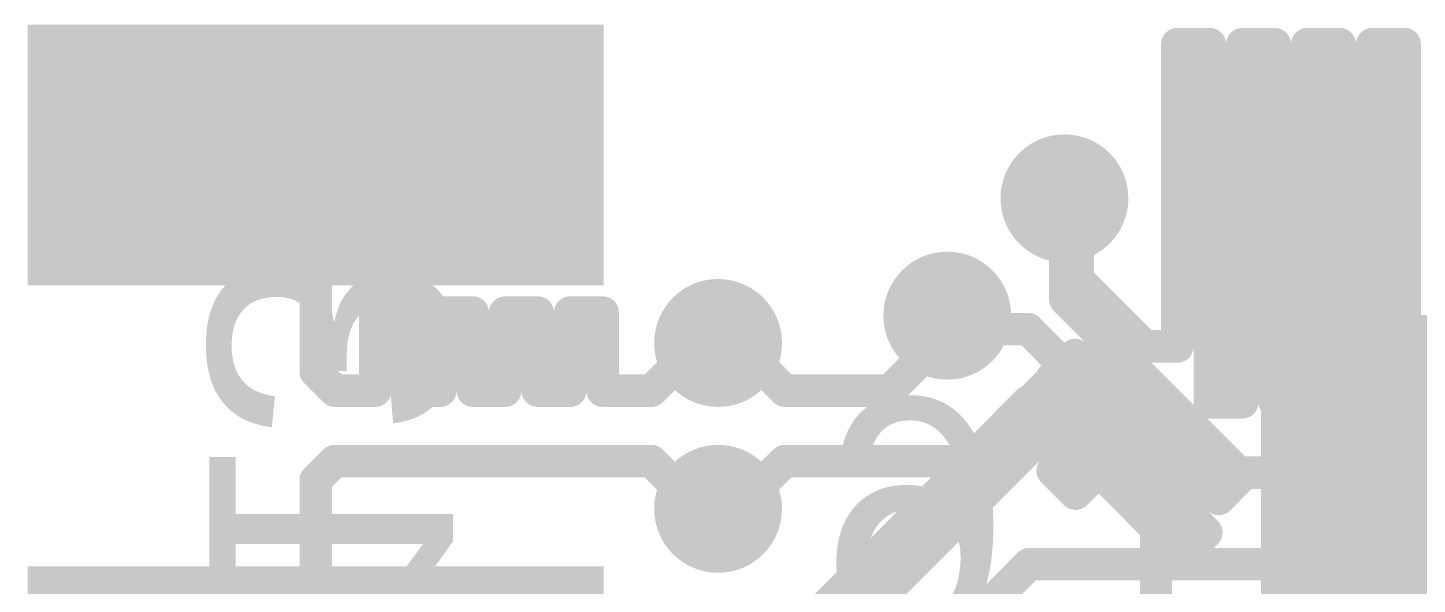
# Model space of a CAD drawing. Header units: millimetres. Extents: x -0.33 to 1.44, y -0.21 to 1.57.
# Drawn here: x 0.2934 to 0.5502, y 0.8008 to 0.9035 of the extents above; entities that cross this region are included whole.
import ezdxf

# ---------------------------------------------------------------- set-up
doc = ezdxf.new("R2010")
doc.units = ezdxf.units.MM
doc.header["$MEASUREMENT"] = 0
for name, color, linetype in [('BottomLayer', 5, 'Continuous'), ('BottomOverlay', 54, 'Continuous'), ('BottomPaste', 16, 'Continuous'), ('BottomSolder', 6, 'Continuous'), ('TopLayer', 1, 'Continuous'), ('TopPaste', 8, 'Continuous'), ('TopSolder', 216, 'Continuous'), ('ViaHoleLayer', 16, 'Continuous')]:
    doc.layers.add(name, color=color, linetype=linetype)
doc.styles.add('Arial', font='', dxfattribs={"height": 0.2})
doc.styles.get('Arial').set_extended_font_data('Arial')

# ---------------------------------------------------------------- blocks, each defined once
blk = doc.blocks.new('95278_101A26LF_1')
at = {"layer": 'TopLayer'}
blk.add_hatch(color=1, dxfattribs=at).paths.add_polyline_path([(-0.32008, 0.15354), (-0.27992, 0.15354), (-0.27992, 0.05512), (-0.32008, 0.05512)])
at = {"layer": 'TopPaste'}
blk.add_hatch(color=8, dxfattribs=at).paths.add_polyline_path([(-0.32008, 0.15354), (-0.27992, 0.15354), (-0.27992, 0.05512), (-0.32008, 0.05512)])
at = {"layer": 'TopSolder'}
for points in [[(-0.32408, 0.15754), (-0.27592, 0.15754), (-0.27592, 0.05112), (-0.32408, 0.05112)], [(-0.22408, 0.15754), (-0.17592, 0.15754), (-0.17592, 0.05112), (-0.22408, 0.05112)]]:
    blk.add_hatch(color=216, dxfattribs=at).paths.add_polyline_path(points)
blk = doc.blocks.new('I__0805_B_4')
at = {"layer": 'BottomLayer'}
for points in [[(-0.06299, 0.02598), (-0.01575, 0.02598), (-0.01575, -0.02598), (-0.06299, -0.02598)], [(0.01575, 0.02598), (0.06299, 0.02598), (0.06299, -0.02598), (0.01575, -0.02598)]]:
    blk.add_hatch(color=5, dxfattribs=at).paths.add_polyline_path(points)
at = {"layer": 'BottomPaste'}
for points in [[(-0.06299, 0.02598), (-0.01575, 0.02598), (-0.01575, -0.02598), (-0.06299, -0.02598)], [(0.01575, 0.02598), (0.06299, 0.02598), (0.06299, -0.02598), (0.01575, -0.02598)]]:
    blk.add_hatch(color=16, dxfattribs=at).paths.add_polyline_path(points)
at = {"layer": 'BottomSolder'}
for points in [[(-0.06699, 0.02998), (-0.01175, 0.02998), (-0.01175, -0.02998), (-0.06699, -0.02998)], [(0.01175, 0.02998), (0.06699, 0.02998), (0.06699, -0.02998), (0.01175, -0.02998)]]:
    blk.add_hatch(color=6, dxfattribs=at).paths.add_polyline_path(points)
at = {"layer": 'BottomOverlay', "const_width": 0.005}
for points in [[(-0.06784, 0.031), (0.068, 0.031)], [(-0.06784, -0.031), (-0.06784, 0.031)], [(0.068, -0.031), (0.068, 0.031)], [(-0.06784, -0.031), (0.068, -0.031)]]:
    blk.add_lwpolyline(points, dxfattribs=at)
at = {"layer": 'BottomOverlay', "const_width": 0.0025}
for points in [[(-0.06909, 0.031, 1), (-0.06659, 0.031, 1)], [(-0.06909, 0.031, 1), (-0.06659, 0.031, 1)], [(0.06675, 0.031, 1), (0.06925, 0.031, 1)], [(0.06675, 0.031, 1), (0.06925, 0.031, 1)], [(-0.06909, -0.031, 1), (-0.06659, -0.031, 1)], [(-0.06909, -0.031, 1), (-0.06659, -0.031, 1)], [(0.06675, -0.031, 1), (0.06925, -0.031, 1)], [(0.06675, -0.031, 1), (0.06925, -0.031, 1)]]:
    blk.add_lwpolyline(points, format="xyb", close=True, dxfattribs=at)

msp = doc.modelspace()

# ---------------------------------------------------------------- hatches: boundary and pattern name
at = {"layer": 'BottomLayer'}
h = msp.add_hatch(color=5, dxfattribs=at)
edge = h.paths.add_edge_path()
edge.add_arc((0.485, 0.872), 0.01181, 0, 360)
h = msp.add_hatch(color=5, dxfattribs=at)
edge = h.paths.add_edge_path()
edge.add_arc((0.46335, 0.85035), 0.01181, 0, 360)
h = msp.add_hatch(color=5, dxfattribs=at)
edge = h.paths.add_edge_path()
edge.add_arc((0.421, 0.84531), 0.01181, 0, 360)
msp.add_hatch(color=5, dxfattribs=at).paths.add_polyline_path([(0.52776, 0.79), (0.598, 0.79), (0.598, 0.845), (0.52776, 0.845)])
h = msp.add_hatch(color=5, dxfattribs=at)
edge = h.paths.add_edge_path()
edge.add_arc((0.421, 0.81469), 0.01181, 0, 360)
at = {"layer": 'TopLayer'}
h = msp.add_hatch(color=1, dxfattribs=at)
edge = h.paths.add_edge_path()
edge.add_arc((0.485, 0.872), 0.01181, 0, 360)
h = msp.add_hatch(color=1, dxfattribs=at)
edge = h.paths.add_edge_path()
edge.add_arc((0.46335, 0.85035), 0.01181, 0, 360)
h = msp.add_hatch(color=1, dxfattribs=at)
edge = h.paths.add_edge_path()
edge.add_arc((0.421, 0.84531), 0.01181, 0, 360)
h = msp.add_hatch(color=1, dxfattribs=at)
edge = h.paths.add_edge_path()
edge.add_arc((0.421, 0.81469), 0.01181, 0, 360)
at = {"layer": 'ViaHoleLayer'}
h = msp.add_hatch(color=16, dxfattribs=at)
edge = h.paths.add_edge_path()
edge.add_arc((0.485, 0.872), 0.00591, 0, 360)
h = msp.add_hatch(color=16, dxfattribs=at)
edge = h.paths.add_edge_path()
edge.add_arc((0.46335, 0.85035), 0.00591, 0, 360)
h = msp.add_hatch(color=16, dxfattribs=at)
edge = h.paths.add_edge_path()
edge.add_arc((0.421, 0.84531), 0.00591, 0, 360)
h = msp.add_hatch(color=16, dxfattribs=at)
edge = h.paths.add_edge_path()
edge.add_arc((0.421, 0.81469), 0.00591, 0, 360)

# ---------------------------------------------------------------- linework, layer by layer
at = {"layer": 'BottomLayer', "const_width": 0.006}
for points in [[(0.485, 0.872), (0.48516, 0.87184)], [(0.48516, 0.86864), (0.48516, 0.87184)], [(0.48516, 0.85336), (0.48516, 0.86864)], [(0.48516, 0.85336), (0.51776, 0.82076)], [(0.46335, 0.84711), (0.46335, 0.85035)], [(0.45273, 0.8365), (0.46335, 0.84711)], [(0.421, 0.84531), (0.42451, 0.84531)], [(0.42451, 0.84531), (0.43333, 0.8365)], [(0.48269, 0.83885), (0.48694, 0.84309)], [(0.48694, 0.84309), (0.51351, 0.81651)], [(0.48269, 0.83885), (0.51122, 0.81032)], [(0.43333, 0.8365), (0.45273, 0.8365)], [(0.47209, 0.82824), (0.47845, 0.83461)], [(0.47845, 0.83461), (0.50698, 0.80608)], [(0.46735, 0.8235), (0.47209, 0.82824)], [(0.42451, 0.81469), (0.43333, 0.8235)], [(0.43333, 0.8235), (0.46735, 0.8235)], [(0.51351, 0.81651), (0.51776, 0.82076)], [(0.421, 0.81469), (0.42451, 0.81469)], [(0.50698, 0.80608), (0.51122, 0.81032)]]:
    msp.add_lwpolyline(points, dxfattribs=at)
at = {"layer": 'BottomLayer', "const_width": 0.003}
for points in [[(0.4835, 0.872, 1), (0.4865, 0.872, 1)], [(0.48366, 0.87184, 1), (0.48666, 0.87184, 1)], [(0.48366, 0.87184, 1), (0.48666, 0.87184, 1)], [(0.48366, 0.86864, 1), (0.48666, 0.86864, 1)], [(0.48366, 0.86864, 1), (0.48666, 0.86864, 1)], [(0.48366, 0.85336, 1), (0.48666, 0.85336, 1)], [(0.48366, 0.85336, 1), (0.48666, 0.85336, 1)], [(0.46185, 0.85035, 1), (0.46485, 0.85035, 1)], [(0.46185, 0.84711, 1), (0.46485, 0.84711, 1)], [(0.46185, 0.84711, 1), (0.46485, 0.84711, 1)], [(0.4195, 0.84531, 1), (0.4225, 0.84531, 1)], [(0.42301, 0.84531, 1), (0.42601, 0.84531, 1)], [(0.42301, 0.84531, 1), (0.42601, 0.84531, 1)], [(0.48544, 0.84309, 1), (0.48844, 0.84309, 1)], [(0.48544, 0.84309, 1), (0.48844, 0.84309, 1)], [(0.48119, 0.83885, 1), (0.48419, 0.83885, 1)], [(0.48119, 0.83885, 1), (0.48419, 0.83885, 1)], [(0.43183, 0.8365, 1), (0.43483, 0.8365, 1)], [(0.43183, 0.8365, 1), (0.43483, 0.8365, 1)], [(0.45123, 0.8365, 1), (0.45423, 0.8365, 1)], [(0.45123, 0.8365, 1), (0.45423, 0.8365, 1)], [(0.47695, 0.83461, 1), (0.47995, 0.83461, 1)], [(0.47695, 0.83461, 1), (0.47995, 0.83461, 1)], [(0.47059, 0.82824, 1), (0.47359, 0.82824, 1)], [(0.47059, 0.82824, 1), (0.47359, 0.82824, 1)], [(0.43183, 0.8235, 1), (0.43483, 0.8235, 1)], [(0.43183, 0.8235, 1), (0.43483, 0.8235, 1)], [(0.46585, 0.8235, 1), (0.46885, 0.8235, 1)], [(0.46585, 0.8235, 1), (0.46885, 0.8235, 1)], [(0.51626, 0.82076, 1), (0.51926, 0.82076, 1)], [(0.51626, 0.82076, 1), (0.51926, 0.82076, 1)], [(0.51201, 0.81651, 1), (0.51501, 0.81651, 1)], [(0.51201, 0.81651, 1), (0.51501, 0.81651, 1)], [(0.4195, 0.81469, 1), (0.4225, 0.81469, 1)], [(0.42301, 0.81469, 1), (0.42601, 0.81469, 1)], [(0.42301, 0.81469, 1), (0.42601, 0.81469, 1)], [(0.50972, 0.81032, 1), (0.51272, 0.81032, 1)], [(0.50972, 0.81032, 1), (0.51272, 0.81032, 1)], [(0.50548, 0.80608, 1), (0.50848, 0.80608, 1)], [(0.50548, 0.80608, 1), (0.50848, 0.80608, 1)]]:
    msp.add_lwpolyline(points, format="xyb", close=True, dxfattribs=at)
at = {"layer": 'TopLayer', "const_width": 0.006}
for points in [[(0.50587, 0.90046), (0.51187, 0.90046)], [(0.50587, 0.84467), (0.50587, 0.90046)], [(0.51187, 0.83435), (0.51187, 0.90046)], [(0.51787, 0.90046), (0.52387, 0.90046)], [(0.51787, 0.83435), (0.51787, 0.90046)], [(0.52387, 0.83435), (0.52387, 0.90046)], [(0.52987, 0.90046), (0.53587, 0.90046)], [(0.52987, 0.83435), (0.52987, 0.90046)], [(0.53587, 0.83435), (0.53587, 0.90046)], [(0.54187, 0.90046), (0.54787, 0.90046)], [(0.54187, 0.83435), (0.54187, 0.90046)], [(0.54787, 0.83435), (0.54787, 0.90046)], [(0.34666, 0.84001), (0.34666, 0.88)], [(0.485, 0.872), (0.48749, 0.86951)], [(0.48749, 0.85705), (0.48749, 0.86951)], [(0.48749, 0.85705), (0.49687, 0.84767)], [(0.35767, 0.8365), (0.35767, 0.85092)], [(0.35767, 0.85092), (0.36367, 0.85092)], [(0.36367, 0.8365), (0.36367, 0.85092)], [(0.36967, 0.8365), (0.36967, 0.85092)], [(0.36967, 0.85092), (0.37567, 0.85092)], [(0.37567, 0.8365), (0.37567, 0.85092)], [(0.38167, 0.8365), (0.38167, 0.85092)], [(0.38167, 0.85092), (0.38767, 0.85092)], [(0.38767, 0.8365), (0.38767, 0.85092)], [(0.39367, 0.8365), (0.39367, 0.85092)], [(0.39367, 0.85092), (0.39967, 0.85092)], [(0.39967, 0.8365), (0.39967, 0.85092)], [(0.46335, 0.85035), (0.46406, 0.84963)], [(0.46406, 0.84963), (0.46583, 0.84786)], [(0.46583, 0.84786), (0.47829, 0.84786)], [(0.47829, 0.84786), (0.48514, 0.84101)], [(0.49687, 0.84767), (0.49987, 0.84467)], [(0.40867, 0.8365), (0.41749, 0.84531)], [(0.41749, 0.84531), (0.421, 0.84531)], [(0.49987, 0.84467), (0.50587, 0.84467)], [(0.34666, 0.84001), (0.34756, 0.83912)], [(0.34756, 0.83912), (0.35018, 0.8365)], [(0.43527, 0.79113), (0.48514, 0.84101)], [(0.43951, 0.78689), (0.48939, 0.83677)], [(0.48939, 0.83677), (0.49363, 0.83253)], [(0.35018, 0.8365), (0.35767, 0.8365)], [(0.36367, 0.8365), (0.36967, 0.8365)], [(0.37567, 0.8365), (0.38167, 0.8365)], [(0.38767, 0.8365), (0.39367, 0.8365)], [(0.39967, 0.8365), (0.40867, 0.8365)], [(0.51187, 0.83435), (0.51787, 0.83435)], [(0.52387, 0.83435), (0.52987, 0.83435)], [(0.53587, 0.83435), (0.54187, 0.83435)], [(0.54787, 0.83435), (0.55387, 0.83435)], [(0.48282, 0.82172), (0.49363, 0.83253)], [(0.48707, 0.81748), (0.49787, 0.82828)], [(0.49787, 0.82828), (0.50211, 0.82404)], [(0.4998, 0.82172), (0.50211, 0.82404)], [(0.34666, 0.81999), (0.35018, 0.8235)], [(0.35018, 0.8235), (0.40867, 0.8235)], [(0.40867, 0.8235), (0.41749, 0.81469)], [(0.48282, 0.82172), (0.48707, 0.81748)], [(0.4998, 0.82172), (0.50404, 0.81748)], [(0.50404, 0.81748), (0.50791, 0.82135)], [(0.50791, 0.82135), (0.51914, 0.82135)], [(0.51914, 0.82135), (0.58568, 0.82135)], [(0.34666, 0.78), (0.34666, 0.81999)], [(0.41749, 0.81469), (0.421, 0.81469)], [(0.402, 0.728), (0.47848, 0.80448)], [(0.47848, 0.80448), (0.61427, 0.80448)]]:
    msp.add_lwpolyline(points, dxfattribs=at)
at = {"layer": 'TopLayer', "const_width": 0.003}
for points in [[(0.50437, 0.90046, 1), (0.50737, 0.90046, 1)], [(0.50437, 0.90046, 1), (0.50737, 0.90046, 1)], [(0.51037, 0.90046, 1), (0.51337, 0.90046, 1)], [(0.51037, 0.90046, 1), (0.51337, 0.90046, 1)], [(0.51637, 0.90046, 1), (0.51937, 0.90046, 1)], [(0.51637, 0.90046, 1), (0.51937, 0.90046, 1)], [(0.52237, 0.90046, 1), (0.52537, 0.90046, 1)], [(0.52237, 0.90046, 1), (0.52537, 0.90046, 1)], [(0.52837, 0.90046, 1), (0.53137, 0.90046, 1)], [(0.52837, 0.90046, 1), (0.53137, 0.90046, 1)], [(0.53437, 0.90046, 1), (0.53737, 0.90046, 1)], [(0.53437, 0.90046, 1), (0.53737, 0.90046, 1)], [(0.54037, 0.90046, 1), (0.54337, 0.90046, 1)], [(0.54037, 0.90046, 1), (0.54337, 0.90046, 1)], [(0.54637, 0.90046, 1), (0.54937, 0.90046, 1)], [(0.54637, 0.90046, 1), (0.54937, 0.90046, 1)], [(0.34516, 0.88, 1), (0.34816, 0.88, 1)], [(0.4835, 0.872, 1), (0.4865, 0.872, 1)], [(0.48599, 0.86951, 1), (0.48899, 0.86951, 1)], [(0.48599, 0.86951, 1), (0.48899, 0.86951, 1)], [(0.48599, 0.85705, 1), (0.48899, 0.85705, 1)], [(0.48599, 0.85705, 1), (0.48899, 0.85705, 1)], [(0.35617, 0.85092, 1), (0.35917, 0.85092, 1)], [(0.35617, 0.85092, 1), (0.35917, 0.85092, 1)], [(0.36217, 0.85092, 1), (0.36517, 0.85092, 1)], [(0.36217, 0.85092, 1), (0.36517, 0.85092, 1)], [(0.36817, 0.85092, 1), (0.37117, 0.85092, 1)], [(0.36817, 0.85092, 1), (0.37117, 0.85092, 1)], [(0.37417, 0.85092, 1), (0.37717, 0.85092, 1)], [(0.37417, 0.85092, 1), (0.37717, 0.85092, 1)], [(0.38017, 0.85092, 1), (0.38317, 0.85092, 1)], [(0.38017, 0.85092, 1), (0.38317, 0.85092, 1)], [(0.38617, 0.85092, 1), (0.38917, 0.85092, 1)], [(0.38617, 0.85092, 1), (0.38917, 0.85092, 1)], [(0.39217, 0.85092, 1), (0.39517, 0.85092, 1)], [(0.39217, 0.85092, 1), (0.39517, 0.85092, 1)], [(0.39817, 0.85092, 1), (0.40117, 0.85092, 1)], [(0.39817, 0.85092, 1), (0.40117, 0.85092, 1)], [(0.46185, 0.85035, 1), (0.46485, 0.85035, 1)], [(0.46256, 0.84963, 1), (0.46556, 0.84963, 1)], [(0.46256, 0.84963, 1), (0.46556, 0.84963, 1)], [(0.46433, 0.84786, 1), (0.46733, 0.84786, 1)], [(0.46433, 0.84786, 1), (0.46733, 0.84786, 1)], [(0.47679, 0.84786, 1), (0.47979, 0.84786, 1)], [(0.47679, 0.84786, 1), (0.47979, 0.84786, 1)], [(0.49537, 0.84767, 1), (0.49837, 0.84767, 1)], [(0.49537, 0.84767, 1), (0.49837, 0.84767, 1)], [(0.41599, 0.84531, 1), (0.41899, 0.84531, 1)], [(0.41599, 0.84531, 1), (0.41899, 0.84531, 1)], [(0.4195, 0.84531, 1), (0.4225, 0.84531, 1)], [(0.49837, 0.84467, 1), (0.50137, 0.84467, 1)], [(0.49837, 0.84467, 1), (0.50137, 0.84467, 1)], [(0.50437, 0.84467, 1), (0.50737, 0.84467, 1)], [(0.50437, 0.84467, 1), (0.50737, 0.84467, 1)], [(0.34516, 0.84001, 1), (0.34816, 0.84001, 1)], [(0.34516, 0.84001, 1), (0.34816, 0.84001, 1)], [(0.34606, 0.83912, 1), (0.34906, 0.83912, 1)], [(0.34606, 0.83912, 1), (0.34906, 0.83912, 1)], [(0.48364, 0.84101, 1), (0.48664, 0.84101, 1)], [(0.48364, 0.84101, 1), (0.48664, 0.84101, 1)], [(0.48789, 0.83677, 1), (0.49089, 0.83677, 1)], [(0.48789, 0.83677, 1), (0.49089, 0.83677, 1)], [(0.34868, 0.8365, 1), (0.35168, 0.8365, 1)], [(0.34868, 0.8365, 1), (0.35168, 0.8365, 1)], [(0.35617, 0.8365, 1), (0.35917, 0.8365, 1)], [(0.35617, 0.8365, 1), (0.35917, 0.8365, 1)], [(0.36217, 0.8365, 1), (0.36517, 0.8365, 1)], [(0.36217, 0.8365, 1), (0.36517, 0.8365, 1)], [(0.36817, 0.8365, 1), (0.37117, 0.8365, 1)], [(0.36817, 0.8365, 1), (0.37117, 0.8365, 1)], [(0.37417, 0.8365, 1), (0.37717, 0.8365, 1)], [(0.37417, 0.8365, 1), (0.37717, 0.8365, 1)], [(0.38017, 0.8365, 1), (0.38317, 0.8365, 1)], [(0.38017, 0.8365, 1), (0.38317, 0.8365, 1)], [(0.38617, 0.8365, 1), (0.38917, 0.8365, 1)], [(0.38617, 0.8365, 1), (0.38917, 0.8365, 1)], [(0.39217, 0.8365, 1), (0.39517, 0.8365, 1)], [(0.39217, 0.8365, 1), (0.39517, 0.8365, 1)], [(0.39817, 0.8365, 1), (0.40117, 0.8365, 1)], [(0.39817, 0.8365, 1), (0.40117, 0.8365, 1)], [(0.40717, 0.8365, 1), (0.41017, 0.8365, 1)], [(0.40717, 0.8365, 1), (0.41017, 0.8365, 1)], [(0.51037, 0.83435, 1), (0.51337, 0.83435, 1)], [(0.51037, 0.83435, 1), (0.51337, 0.83435, 1)], [(0.51637, 0.83435, 1), (0.51937, 0.83435, 1)], [(0.51637, 0.83435, 1), (0.51937, 0.83435, 1)], [(0.52237, 0.83435, 1), (0.52537, 0.83435, 1)], [(0.52237, 0.83435, 1), (0.52537, 0.83435, 1)], [(0.52837, 0.83435, 1), (0.53137, 0.83435, 1)], [(0.52837, 0.83435, 1), (0.53137, 0.83435, 1)], [(0.53437, 0.83435, 1), (0.53737, 0.83435, 1)], [(0.53437, 0.83435, 1), (0.53737, 0.83435, 1)], [(0.54037, 0.83435, 1), (0.54337, 0.83435, 1)], [(0.54037, 0.83435, 1), (0.54337, 0.83435, 1)], [(0.54637, 0.83435, 1), (0.54937, 0.83435, 1)], [(0.54637, 0.83435, 1), (0.54937, 0.83435, 1)], [(0.49213, 0.83253, 1), (0.49513, 0.83253, 1)], [(0.49213, 0.83253, 1), (0.49513, 0.83253, 1)], [(0.49637, 0.82828, 1), (0.49937, 0.82828, 1)], [(0.49637, 0.82828, 1), (0.49937, 0.82828, 1)], [(0.50061, 0.82404, 1), (0.50361, 0.82404, 1)], [(0.50061, 0.82404, 1), (0.50361, 0.82404, 1)], [(0.34868, 0.8235, 1), (0.35168, 0.8235, 1)], [(0.34868, 0.8235, 1), (0.35168, 0.8235, 1)], [(0.40717, 0.8235, 1), (0.41017, 0.8235, 1)], [(0.40717, 0.8235, 1), (0.41017, 0.8235, 1)], [(0.48132, 0.82172, 1), (0.48432, 0.82172, 1)], [(0.48132, 0.82172, 1), (0.48432, 0.82172, 1)], [(0.4983, 0.82172, 1), (0.5013, 0.82172, 1)], [(0.4983, 0.82172, 1), (0.5013, 0.82172, 1)], [(0.50641, 0.82135, 1), (0.50941, 0.82135, 1)], [(0.50641, 0.82135, 1), (0.50941, 0.82135, 1)], [(0.51764, 0.82135, 1), (0.52064, 0.82135, 1)], [(0.51764, 0.82135, 1), (0.52064, 0.82135, 1)], [(0.34516, 0.81999, 1), (0.34816, 0.81999, 1)], [(0.34516, 0.81999, 1), (0.34816, 0.81999, 1)], [(0.48557, 0.81748, 1), (0.48857, 0.81748, 1)], [(0.48557, 0.81748, 1), (0.48857, 0.81748, 1)], [(0.50254, 0.81748, 1), (0.50554, 0.81748, 1)], [(0.50254, 0.81748, 1), (0.50554, 0.81748, 1)], [(0.41599, 0.81469, 1), (0.41899, 0.81469, 1)], [(0.41599, 0.81469, 1), (0.41899, 0.81469, 1)], [(0.4195, 0.81469, 1), (0.4225, 0.81469, 1)], [(0.47698, 0.80448, 1), (0.47998, 0.80448, 1)], [(0.47698, 0.80448, 1), (0.47998, 0.80448, 1)]]:
    msp.add_lwpolyline(points, format="xyb", close=True, dxfattribs=at)

# ---------------------------------------------------------------- block references
at = {"rotation": 270}
msp.add_blockref('95278_101A26LF_1', (0.24233, 0.58), dxfattribs=at)
msp.add_blockref('I__0805_B_4', (0.59163, 0.817))

# ---------------------------------------------------------------- texts
at = {"layer": 'BottomOverlay', "style": 'Arial', "text_generation_flag": 2}
msp.add_text('R13', height=0.045, rotation=270, dxfattribs=at).set_placement((0.327, 0.747))
msp.add_text('L6', height=0.045, dxfattribs=at).set_placement((0.51, 0.79))

doc.saveas('drawing.dxf')
